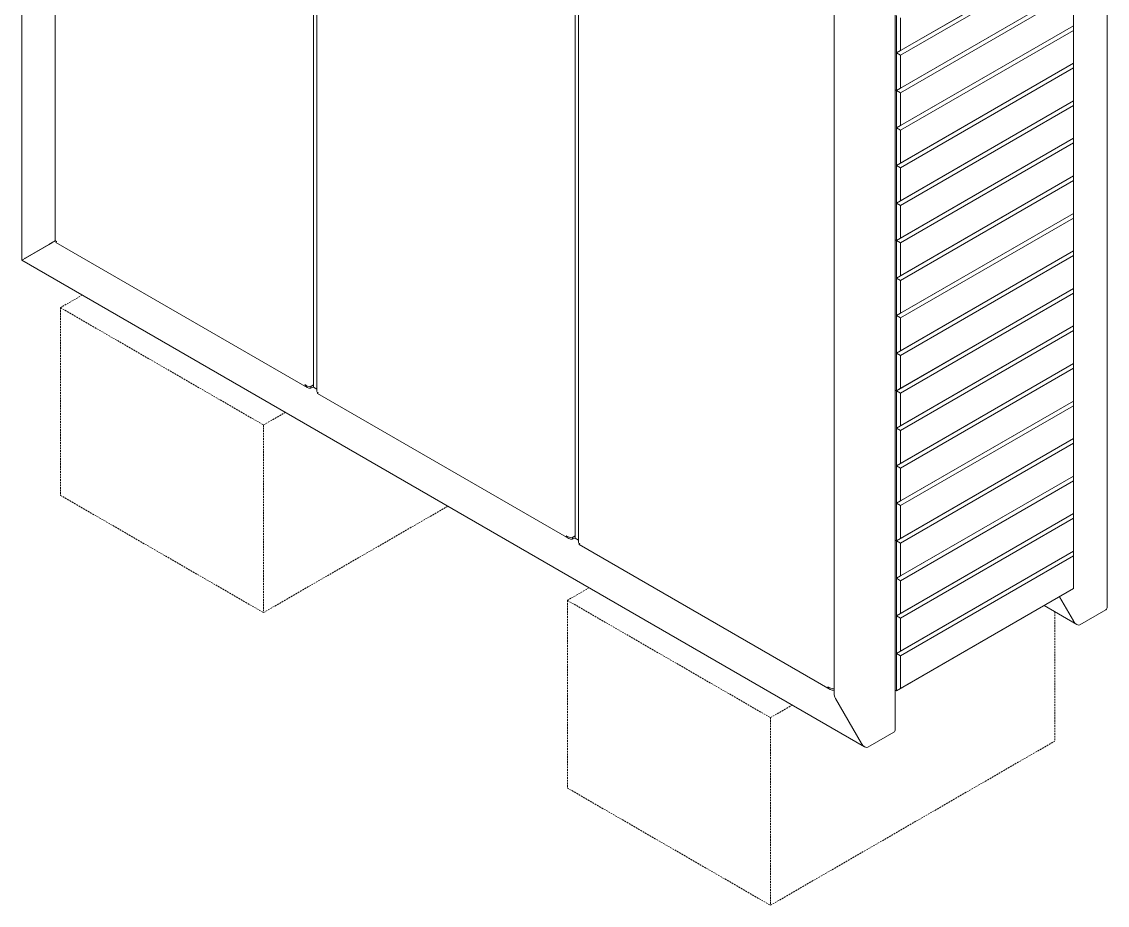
# Model space of a CAD drawing. Header units: millimetres. Extents: x -156 to 4016, y 178 to 3215.
# Drawn here: x 3041 to 3825, y 575 to 1213 of the extents above; entities that cross this region are included whole.
import ezdxf

# ---------------------------------------------------------------- set-up
doc = ezdxf.new("R2010")
doc.units = ezdxf.units.MM
doc.linetypes.add('HIDDEN', pattern=[1.905, 1.27, -0.635])
doc.layers.add('ZANO_R', color=7, linetype='Continuous', lineweight=0)
doc.layers.add('ZANO_R_przerywana', color=7, linetype='HIDDEN', lineweight=0)

msp = doc.modelspace()

# ---------------------------------------------------------------- linework, layer by layer
at = {"layer": 'ZANO_R'}
for p, q in [((3041.08, 1744.37), (3041.08, 1041.15)), ((3251.87, 949.39), (3251.87, 1597.17)), ((3065.37, 1559.68), (3065.37, 1055.4)), ((3825.34, 790.78), (3825.34, 1494)), ((3440.84, 840.29), (3440.84, 1488.08)), ((3254.35, 1450.59), (3254.35, 946.3)), ((3672.17, 702.35), (3672.17, 1405.57)), ((3627.97, 1380.05), (3627.97, 727.87)), ((3443.32, 1341.49), (3443.32, 837.21)), ((3672.96, 1190.84), (3800.9, 1264.7)), ((3675.89, 1192.54), (3800.9, 1264.7)), ((3800.9, 1261.32), (3675.89, 1189.15)), ((3672.96, 1163.74), (3800.9, 1237.6)), ((3675.89, 1165.43), (3800.9, 1237.6)), ((3800.9, 1234.21), (3675.89, 1162.04)), ((3800.9, 1210.49), (3800.9, 1234.21)), ((3672.96, 1190.84), (3672.96, 1217.95)), ((3675.89, 1216.26), (3675.89, 1192.54)), ((3672.96, 1136.63), (3800.9, 1210.49)), ((3675.89, 1138.32), (3800.9, 1210.49)), ((3800.9, 1210.49), (3800.9, 1210.49)), ((3800.9, 1210.49), (3800.9, 1207.1)), ((3800.9, 1207.1), (3675.89, 1134.93)), ((3800.9, 1183.38), (3800.9, 1207.1)), ((3675.89, 1192.54), (3672.96, 1190.84)), ((3672.96, 1163.74), (3672.96, 1190.84)), ((3672.96, 1190.84), (3675.89, 1189.15)), ((3675.89, 1189.15), (3675.89, 1165.43)), ((3672.96, 1109.52), (3800.9, 1183.38)), ((3675.89, 1111.21), (3800.9, 1183.38)), ((3800.9, 1179.99), (3675.89, 1107.83)), ((3800.9, 1183.38), (3800.9, 1183.38)), ((3800.9, 1183.38), (3800.9, 1179.99)), ((3800.9, 1156.27), (3800.9, 1179.99)), ((3672.96, 1163.74), (3672.17, 1164.19)), ((3675.89, 1165.43), (3672.96, 1163.74)), ((3672.96, 1163.74), (3675.89, 1162.04)), ((3672.96, 1136.63), (3672.96, 1163.74)), ((3675.89, 1162.04), (3675.89, 1138.32)), ((3672.96, 1082.41), (3800.9, 1156.27)), ((3675.89, 1084.11), (3800.9, 1156.27)), ((3800.9, 1152.88), (3675.89, 1080.72)), ((3800.9, 1156.27), (3800.9, 1156.27)), ((3800.9, 1156.27), (3800.9, 1152.88)), ((3800.9, 1129.16), (3800.9, 1152.88)), ((3675.89, 1138.32), (3672.96, 1136.63)), ((3672.96, 1109.52), (3672.96, 1136.63)), ((3672.96, 1136.63), (3675.89, 1134.93)), ((3675.89, 1134.93), (3675.89, 1111.21)), ((3800.9, 1129.16), (3672.96, 1055.3)), ((3675.89, 1057), (3800.9, 1129.16)), ((3800.9, 1125.77), (3675.89, 1053.61)), ((3800.9, 1129.16), (3800.9, 1129.16)), ((3800.9, 1129.16), (3800.9, 1125.77)), ((3800.9, 1102.05), (3800.9, 1125.77)), ((3675.89, 1111.21), (3672.96, 1109.52)), ((3672.96, 1082.41), (3672.96, 1109.52)), ((3672.96, 1109.52), (3675.89, 1107.83)), ((3675.89, 1107.83), (3675.89, 1084.11)), ((3672.96, 1028.19), (3800.9, 1102.05)), ((3675.89, 1029.89), (3800.9, 1102.05)), ((3800.9, 1098.66), (3675.89, 1026.5)), ((3800.9, 1102.05), (3800.9, 1102.05)), ((3800.9, 1102.05), (3800.9, 1098.66)), ((3800.9, 1074.94), (3800.9, 1098.66)), ((3675.89, 1084.11), (3672.96, 1082.41)), ((3672.96, 1055.3), (3672.96, 1082.41)), ((3672.96, 1082.41), (3675.89, 1080.72)), ((3672.96, 1001.09), (3800.9, 1074.94)), ((3675.89, 1080.72), (3675.89, 1057)), ((3675.89, 1002.78), (3800.9, 1074.94)), ((3800.9, 1074.94), (3800.9, 1074.94)), ((3800.9, 1074.94), (3800.9, 1071.56)), ((3800.9, 1071.56), (3675.89, 999.39)), ((3800.9, 1047.84), (3800.9, 1071.56)), ((3060.84, 1052.56), (3042.06, 1041.71)), ((3042.06, 1041.7), (3060.84, 1052.55)), ((3042.06, 1041.71), (3060.84, 1052.55)), ((3062.36, 1053.44), (3043.58, 1042.59)), ((3043.58, 1042.59), (3062.36, 1053.43)), ((3064.01, 1054.38), (3065.47, 1055.23)), ((3065.47, 1055.23), (3064.01, 1054.39)), ((3065.83, 1053.89), (3247.3, 949.13)), ((3672.96, 1055.3), (3672.17, 1055.76)), ((3675.89, 1057), (3672.96, 1055.3)), ((3672.96, 1028.19), (3672.96, 1055.3)), ((3672.96, 1055.3), (3675.89, 1053.61)), ((3675.89, 1053.61), (3675.89, 1029.89)), ((3672.96, 973.98), (3800.9, 1047.84)), ((3675.89, 975.67), (3800.9, 1047.84)), ((3800.9, 1044.45), (3675.89, 972.28)), ((3800.9, 1047.84), (3800.9, 1047.84)), ((3800.9, 1047.84), (3800.9, 1044.45)), ((3800.9, 1020.73), (3800.9, 1044.45)), ((3041.09, 1041.14), (3650.06, 689.59)), ((3675.89, 1029.89), (3672.96, 1028.19)), ((3672.96, 1001.09), (3672.96, 1028.19)), ((3672.96, 1028.19), (3675.89, 1026.5)), ((3800.9, 1020.73), (3672.96, 946.87)), ((3675.89, 1026.5), (3675.89, 1002.78)), ((3675.89, 948.56), (3800.9, 1020.73)), ((3800.9, 1020.73), (3800.9, 1020.73)), ((3800.9, 1020.73), (3800.9, 1017.34)), ((3800.9, 1017.34), (3675.89, 945.17)), ((3800.9, 993.62), (3800.9, 1017.34)), ((3675.89, 1002.78), (3672.96, 1001.09)), ((3672.96, 973.98), (3672.96, 1001.09)), ((3672.96, 1001.09), (3675.89, 999.39)), ((3675.89, 999.39), (3675.89, 975.67)), ((3672.96, 919.76), (3800.9, 993.62)), ((3675.89, 921.45), (3800.9, 993.62)), ((3800.9, 990.23), (3675.89, 918.07)), ((3800.9, 993.62), (3800.9, 993.62)), ((3800.9, 993.62), (3800.9, 990.23)), ((3800.9, 966.51), (3800.9, 990.23)), ((3675.89, 975.67), (3672.96, 973.98)), ((3672.96, 946.87), (3672.96, 973.98)), ((3672.96, 973.98), (3675.89, 972.28)), ((3672.96, 892.65), (3800.9, 966.51)), ((3675.89, 972.28), (3675.89, 948.56)), ((3675.89, 894.35), (3800.9, 966.51)), ((3800.9, 966.51), (3800.9, 966.51)), ((3800.9, 966.51), (3800.9, 963.12)), ((3800.9, 963.12), (3675.89, 890.96)), ((3800.9, 939.4), (3800.9, 963.12)), ((3251.87, 951.15), (3249.99, 950.06)), ((3249.99, 950), (3251.87, 951.08)), ((3249.99, 948.64), (3249.99, 950)), ((3249.99, 948.64), (3251.87, 949.73)), ((3254.35, 947.95), (3251.87, 949.39)), ((3254.81, 944.79), (3436.27, 840.03)), ((3672.96, 946.87), (3672.17, 947.32)), ((3675.89, 948.56), (3672.96, 946.87)), ((3672.96, 946.87), (3675.89, 945.17)), ((3672.96, 919.76), (3672.96, 946.87)), ((3675.89, 945.17), (3675.89, 921.45)), ((3672.96, 865.54), (3800.9, 939.4)), ((3675.89, 867.24), (3800.9, 939.4)), ((3800.9, 936.01), (3675.89, 863.85)), ((3800.9, 939.4), (3800.9, 939.4)), ((3800.9, 939.4), (3800.9, 936.01)), ((3800.9, 912.29), (3800.9, 936.01)), ((3675.89, 921.45), (3672.96, 919.76)), ((3672.96, 892.65), (3672.96, 919.76)), ((3672.96, 919.76), (3675.89, 918.07)), ((3675.89, 918.07), (3675.89, 894.35)), ((3672.96, 838.44), (3800.9, 912.29)), ((3675.89, 840.13), (3800.9, 912.29)), ((3800.9, 912.29), (3800.9, 908.91)), ((3800.9, 912.29), (3800.9, 912.29)), ((3800.9, 908.91), (3675.89, 836.74)), ((3800.9, 885.19), (3800.9, 908.91)), ((3675.89, 894.35), (3672.96, 892.65)), ((3672.96, 865.54), (3672.96, 892.65)), ((3672.96, 892.65), (3675.89, 890.96)), ((3675.89, 890.96), (3675.89, 867.24)), ((3672.96, 811.33), (3800.9, 885.19)), ((3675.89, 813.02), (3800.9, 885.19)), ((3800.9, 881.8), (3675.89, 809.63)), ((3800.9, 885.19), (3800.9, 885.19)), ((3800.9, 885.19), (3800.9, 881.8)), ((3800.9, 858.08), (3800.9, 881.8)), ((3675.89, 867.24), (3672.96, 865.54)), ((3672.96, 838.44), (3672.96, 865.54)), ((3672.96, 865.54), (3675.89, 863.85)), ((3675.89, 863.85), (3675.89, 840.13)), ((3672.96, 784.22), (3800.9, 858.08)), ((3675.89, 785.91), (3800.9, 858.08)), ((3800.9, 858.08), (3800.9, 858.08)), ((3800.9, 858.08), (3800.9, 854.69)), ((3800.9, 854.69), (3675.89, 782.52)), ((3800.9, 830.97), (3800.9, 854.69)), ((3440.84, 842.05), (3438.97, 840.97)), ((3438.97, 840.9), (3440.84, 841.99)), ((3438.97, 839.55), (3438.97, 840.9)), ((3438.97, 839.55), (3440.84, 840.63)), ((3443.32, 838.86), (3440.84, 840.29)), ((3675.89, 840.13), (3672.96, 838.44)), ((3443.79, 835.7), (3625.25, 730.94)), ((3672.96, 838.44), (3672.17, 838.89)), ((3672.96, 838.44), (3675.89, 836.74)), ((3672.96, 811.33), (3672.96, 838.44)), ((3675.89, 836.74), (3675.89, 813.02)), ((3672.96, 757.11), (3800.9, 830.97)), ((3675.89, 758.8), (3800.9, 830.97)), ((3800.9, 827.58), (3675.89, 755.42)), ((3800.9, 830.97), (3800.9, 830.97)), ((3800.9, 830.97), (3800.9, 827.58)), ((3800.9, 803.86), (3800.9, 827.58)), ((3675.89, 813.02), (3672.96, 811.33)), ((3672.96, 784.22), (3672.96, 811.33)), ((3672.96, 811.33), (3675.89, 809.63)), ((3675.89, 809.63), (3675.89, 785.91)), ((3800.9, 803.86), (3672.96, 730)), ((3675.89, 731.7), (3800.9, 803.86)), ((3800.9, 803.86), (3800.9, 803.86)), ((3790.77, 798.02), (3800.89, 780.49)), ((3800.9, 780.5), (3790.78, 798.02)), ((3675.89, 785.91), (3672.96, 784.22)), ((3779.68, 791.61), (3803.24, 778.01)), ((3824.37, 788.63), (3805.59, 777.78)), ((3672.96, 757.11), (3672.96, 784.22)), ((3672.96, 784.22), (3675.89, 782.52)), ((3675.89, 782.52), (3675.89, 758.8)), ((3805.59, 777.78), (3805.59, 777.78)), ((3675.89, 758.8), (3672.96, 757.11)), ((3672.96, 730), (3672.96, 757.11)), ((3672.96, 757.11), (3675.89, 755.42)), ((3675.89, 755.42), (3675.89, 731.7)), ((3627.97, 731.89), (3627.94, 731.88)), ((3627.94, 731.81), (3627.97, 731.82)), ((3627.94, 730.45), (3627.97, 730.47)), ((3672.96, 730), (3672.17, 730.46)), ((3675.89, 731.7), (3672.96, 730)), ((3647.72, 692.07), (3628.94, 724.6)), ((3628.94, 724.59), (3647.72, 692.07)), ((3671.2, 700.2), (3652.41, 689.36)), ((3652.41, 689.36), (3652.41, 689.36))]:
    msp.add_line(p, q, dxfattribs=at)
at = {"layer": 'ZANO_R', "flags": 128}
for points in [[(3065.37, 1055.4), (3065.61, 1054.99), (3066.29, 1054.69)], [(3066.29, 1054.69), (3065.9, 1054.11), (3065.84, 1053.89)], [(3066.19, 1054.73), (3066.13, 1054.51), (3066.09, 1054.4)], [(3254.35, 946.3), (3254.59, 945.9), (3255.27, 945.59)], [(3255.27, 945.59), (3254.88, 945.02), (3254.81, 944.8)], [(3255.17, 945.64), (3255.11, 945.42), (3255.07, 945.3)], [(3443.32, 837.21), (3443.56, 836.8), (3444.25, 836.5)], [(3444.25, 836.5), (3443.86, 835.93), (3443.79, 835.71)], [(3444.14, 836.55), (3444.08, 836.32), (3444.04, 836.21)]]:
    msp.add_lwpolyline(points, dxfattribs=at)
at = {"layer": 'ZANO_R'}
for centre, radius, start, end in [((3248.95, 955.26), 5.3, 229.73732, 281.29604), ((3249.35, 952.68), 4.09, 200.93965, 279.05727), ((3437.93, 846.16), 5.3, 229.73739, 281.29594), ((3438.32, 843.58), 4.09, 200.93967, 279.05725), ((3626.9, 737.07), 5.3, 229.73731, 281.29588), ((3627.3, 734.49), 4.09, 200.93988, 279.05704)]:
    msp.add_arc(centre, radius, start, end, dxfattribs=at)
for centre, major_axis, ratio, start_param, end_param in [((3063.18, 1053.91), (3.32, 1.92), 0.00007, 0.785358, 2.356154), ((3063.19, 1053.9), (3.32, 1.92), 0.00007, 0.785358, 2.356154), ((3063.18, 1053.91), (3.32, 1.92), 0.00007, 3.92695, 5.497747), ((3063.18, 1053.91), (1.16, 0.67), 0.00007, 0.785358, 2.356154), ((3063.18, 1053.91), (1.16, 0.67), 0.00007, 3.92695, 5.497747), ((3044.4, 1043.07), (3.32, 1.92), 0.00007, 2.356154, 3.92695), ((3044.41, 1043.06), (3.32, 1.92), 0.00007, 2.356154, 3.141633), ((3044.4, 1043.07), (1.16, 0.67), 0.00007, 2.356154, 3.92695), ((3822.02, 792.69), (-2.35, 4.07), 0.577335, 3.141552, 3.92695), ((3803.24, 781.85), (-2.35, 4.07), 0.577335, 1.570756, 3.141552), ((3803.24, 781.85), (-2.35, 4.07), 0.577335, 1.570756, 3.141552), ((3631.28, 725.95), (-2.35, 4.07), 0.577335, 0.735352, 1.570756), ((3631.29, 725.95), (-2.35, 4.07), 0.577335, 0.785358, 1.570756), ((3668.85, 704.27), (-2.35, 4.07), 0.577335, 3.141552, 3.92695), ((3650.07, 693.42), (-2.35, 4.07), 0.577335, 1.570756, 3.141552), ((3650.06, 693.42), (-2.35, 4.07), 0.577335, 1.570756, 3.141552)]:
    msp.add_ellipse(centre, major_axis=major_axis, ratio=ratio, start_param=start_param, end_param=end_param, dxfattribs=at)
at = {"layer": 'ZANO_R_przerywana'}
for p, q in [((3084.81, 1015.9), (3069.05, 1006.81)), ((3069.05, 1006.81), (3069.05, 871.27)), ((3069.05, 1006.81), (3215.77, 922.11)), ((3215.77, 922.11), (3231.53, 931.2)), ((3215.77, 922.11), (3215.77, 786.57)), ((3069.05, 871.27), (3215.77, 786.57)), ((3215.77, 786.57), (3348.92, 863.43)), ((3451.02, 804.49), (3435.27, 795.4)), ((3435.27, 795.4), (3435.27, 659.86)), ((3435.27, 795.4), (3581.99, 710.7)), ((3787.4, 787.16), (3787.4, 693.74)), ((3581.99, 710.7), (3597.74, 719.79)), ((3581.99, 710.7), (3581.99, 575.16)), ((3581.99, 575.16), (3787.4, 693.74)), ((3435.27, 659.86), (3581.99, 575.16))]:
    msp.add_line(p, q, dxfattribs=at)

doc.saveas('drawing.dxf')
